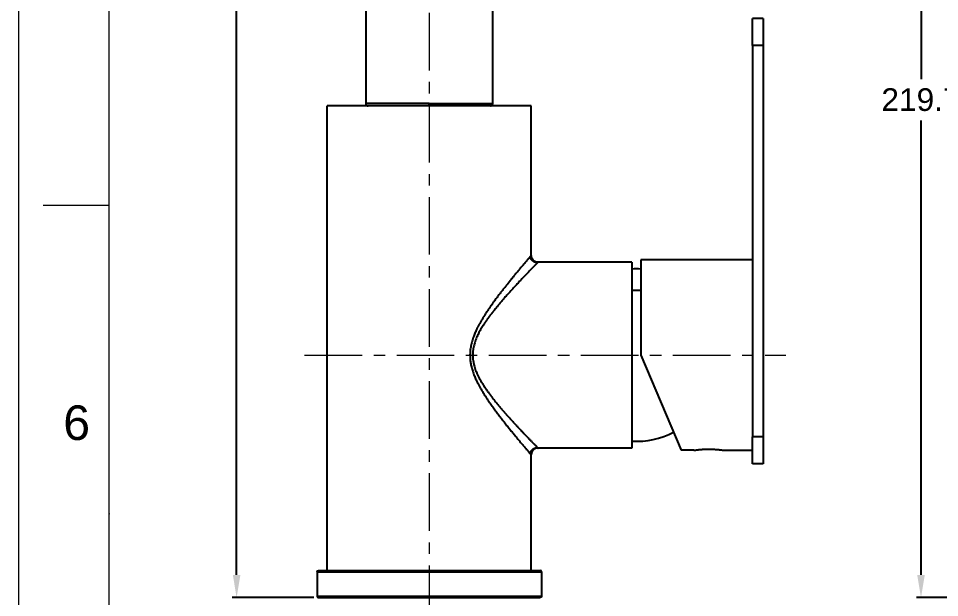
# Model space of a CAD drawing. Header units: millimetres. Extents: x 5775 to 7118, y 2756 to 3596.
# Drawn here: x 5774.6 to 5977.8, y 2989.7 to 3117.5 of the extents above; entities that cross this region are included whole.
import ezdxf

# ---------------------------------------------------------------- set-up
doc = ezdxf.new("R2010")
doc.units = ezdxf.units.MM
doc.linetypes.add('CENTERX2', pattern=[20.32, 12.7, -2.54, 2.54, -2.54])
for name, color, linetype, lineweight in [('CENTER', 1, 'CENTERX2', 15), ('DIM', 3, 'Continuous', 9), ('FORM', 7, 'Continuous', 13)]:
    doc.layers.add(name, color=color, linetype=linetype, lineweight=lineweight)
doc.styles.get("Standard").update_dxf_attribs({"font": 'arial.ttf'})
doc.dimstyles.new('사본(2) Standard', dxfattribs={"dimtxt": 3, "dimasz": 3, "dimexe": 1, "dimexo": 1, "dimgap": 0.8, "dimtad": 1, "dimtih": 1, "dimtoh": 1, "dimdec": 1, "dimdsep": 46, "dimtxsty": 'Standard', "dimcen": 0.09, "dimclrd": 3, "dimclre": 3, "dimclrt": 4, "dimadec": 0, "dimazin": 0, "dimtfac": 1, "dimtdec": 1, "dimtmove": 0, "dimatfit": 3, "dimfxl": 1.25, "dimtolj": 1, "dimtzin": 0, "dimarcsym": 1})

# ---------------------------------------------------------------- blocks, each defined once
blk = doc.blocks.new('*D40')
at = {"layer": 'DIM', "color": 3, "linetype": 'ByBlock', "lineweight": -2, "transparency": 16777216}
for p, q in [((6039.54, 3209.39), (5972.7, 3209.39)), ((5973.7, 3204.39), (5973.7, 3104.09)), ((5973.7, 2994.69), (5973.7, 3094.99)), ((6236.48, 2989.69), (5972.7, 2989.69))]:
    blk.add_line(p, q, dxfattribs=at)
at = {"layer": 'DIM', "color": 3, "transparency": 16777216}
for points in [[(5972.86, 3204.39), (5974.53, 3204.39), (5973.7, 3209.39)], [(5972.86, 2994.69), (5974.53, 2994.69), (5973.7, 2989.69)]]:
    blk.add_solid(points, dxfattribs=at)
at = {"layer": 'DIM', "color": 4, "transparency": 16777216, "insert": (5973.7, 3099.54), "char_height": 5, "attachment_point": 5}
blk.add_mtext('\\A1;219.7', dxfattribs=at)
blk = doc.blocks.new('*D51')
at = {"layer": 'DIM', "color": 3, "linetype": 'ByBlock', "lineweight": -2, "transparency": 16777216}
for p, q in [((5864.2, 3398.19), (5821.7, 3398.19)), ((5822.7, 3393.19), (5822.7, 3198.49)), ((5822.7, 2994.69), (5822.7, 3189.39)), ((5839.73, 2989.69), (5821.7, 2989.69))]:
    blk.add_line(p, q, dxfattribs=at)
at = {"layer": 'DIM', "color": 3, "transparency": 16777216}
for points in [[(5821.87, 3393.19), (5823.53, 3393.19), (5822.7, 3398.19)], [(5821.87, 2994.69), (5823.53, 2994.69), (5822.7, 2989.69)]]:
    blk.add_solid(points, dxfattribs=at)
at = {"layer": 'DIM', "color": 4, "transparency": 16777216, "insert": (5822.7, 3193.94), "char_height": 5, "attachment_point": 5}
blk.add_mtext('\\A1;408.5', dxfattribs=at)

msp = doc.modelspace()

# ---------------------------------------------------------------- linework, layer by layer
for p, q in [((5851.2, 3208.91), (5851.2, 3098.69)), ((5879.2, 3098.69), (5879.2, 3208.91)), ((5936.5, 3111.49), (5936.5, 3117.49)), ((5938.9, 3117.49), (5936.5, 3117.49)), ((5938.9, 3117.49), (5938.9, 3111.49)), ((5936.5, 3111.49), (5936.5, 3025.19)), ((5938.9, 3111.49), (5936.5, 3111.49)), ((5938.9, 3111.49), (5938.9, 3025.19)), ((5887.7, 3098.19), (5842.7, 3098.19)), ((5842.7, 2995.69), (5842.7, 3098.19)), ((5865.2, 3098.69), (5851.2, 3098.69)), ((5865.2, 3098.19), (5865.2, 3098.69)), ((5865.2, 3098.69), (5879.2, 3098.69)), ((5887.7, 3065.19), (5887.7, 3098.19)), ((5909.9, 3063.69), (5889.2, 3063.69)), ((5909.9, 3063.69), (5909.9, 3022.69)), ((5936.5, 3064.19), (5911.9, 3064.19)), ((5911.9, 3064.19), (5911.9, 3043.19)), ((5911.9, 3043.19), (5920.81, 3022.19)), ((5936.5, 3019.19), (5936.5, 3025.19)), ((5938.9, 3025.19), (5936.5, 3025.19)), ((5938.9, 3025.19), (5938.9, 3019.19)), ((5909.9, 3022.69), (5889.2, 3022.69)), ((5923.6, 3022.19), (5920.81, 3022.19)), ((5930.2, 3022.19), (5936.5, 3022.19)), ((5887.7, 2995.69), (5887.7, 3021.19)), ((5938.9, 3019.19), (5936.5, 3019.19)), ((5840.45, 2995.39), (5889.95, 2995.39)), ((5840.45, 2995.39), (5840.45, 2989.99)), ((5840.75, 2995.69), (5889.65, 2995.69)), ((5889.95, 2995.39), (5889.95, 2989.99)), ((5840.45, 2989.99), (5889.95, 2989.99)), ((5840.75, 2989.69), (5889.65, 2989.69))]:
    msp.add_line(p, q)
for centre, radius, start, end in [((5851.7, 3098.69), 0.5, 180, 270), ((5878.7, 3098.69), 0.5, 270, 0), ((5910.76, 3043.7), 18.51, 86.4681, 92.6623), ((5910.76, 3042.68), 18.51, 267.3377, 296.8683), ((5889.2, 3021.19), 1.5, 89.9995, 180.0005), ((5889.65, 2995.39), 0.3, 0, 90), ((5840.75, 2989.99), 0.3, 180, 270)]:
    msp.add_arc(centre, radius, start, end)
at = {"extrusion": (0, 0, -1)}
for centre, radius, start, end in [((-5889.2, 3065.19), 1.5, 269.9996, 0.0004), ((-5840.75, 2995.39), 0.3, 0, 90), ((-5889.65, 2989.99), 0.3, 180, 270)]:
    msp.add_arc(centre, radius, start, end, dxfattribs=at)
msp.add_ellipse((5910.76, 3043.57), major_axis=(-18.51, 0), ratio=0.750333, start_param=4.650746, end_param=4.758856)
for points, knots in [([(5887.7, 3065.19), (5887.7, 3065.19), (5887.7, 3065.19), (5887.7, 3065.19), (5887.7, 3065.19), (5887.7, 3065.19), (5887.7, 3065.19), (5887.7, 3065.18), (5887.7, 3065.18), (5887.7, 3065.18), (5887.69, 3065.18), (5887.69, 3065.18), (5887.69, 3065.18), (5887.69, 3065.17), (5887.69, 3065.17), (5887.69, 3065.17), (5887.68, 3065.17), (5887.68, 3065.16), (5887.68, 3065.16), (5887.67, 3065.16), (5887.67, 3065.15), (5887.67, 3065.15), (5887.67, 3065.15), (5887.66, 3065.14), (5887.66, 3065.14), (5887.65, 3065.13), (5887.65, 3065.13), (5887.65, 3065.13), (5887.64, 3065.12), (5887.64, 3065.12), (5887.63, 3065.11), (5887.63, 3065.11), (5887.62, 3065.1), (5887.62, 3065.09), (5887.61, 3065.09), (5887.61, 3065.08), (5887.6, 3065.08), (5887.6, 3065.07), (5887.59, 3065.06), (5887.59, 3065.05), (5887.58, 3065.05), (5887.57, 3065.04), (5887.57, 3065.03), (5887.56, 3065.03), (5887.55, 3065.02), (5887.55, 3065.01), (5887.54, 3065), (5887.53, 3064.99), (5887.52, 3064.98), (5887.52, 3064.97), (5887.51, 3064.97), (5887.5, 3064.96), (5887.49, 3064.95), (5887.48, 3064.94), (5887.48, 3064.93), (5887.47, 3064.92), (5887.46, 3064.91), (5887.45, 3064.9), (5887.44, 3064.89), (5887.43, 3064.88), (5887.42, 3064.86), (5887.41, 3064.85), (5887.4, 3064.84), (5887.39, 3064.83), (5887.38, 3064.82), (5887.37, 3064.81), (5887.36, 3064.79), (5887.35, 3064.78), (5887.34, 3064.77), (5887.33, 3064.76), (5887.32, 3064.74), (5887.31, 3064.73), (5887.3, 3064.72), (5887.29, 3064.7), (5887.27, 3064.69), (5887.26, 3064.68), (5887.25, 3064.66), (5887.24, 3064.65), (5887.23, 3064.63), (5887.21, 3064.62), (5887.2, 3064.61), (5887.19, 3064.59), (5887.17, 3064.58), (5887.16, 3064.56), (5887.15, 3064.54), (5887.13, 3064.53), (5887.12, 3064.51), (5887.11, 3064.5), (5887.09, 3064.48), (5887.08, 3064.46), (5887.06, 3064.45), (5887.05, 3064.43), (5887.04, 3064.41), (5887.02, 3064.4), (5887.01, 3064.38), (5886.99, 3064.36), (5886.98, 3064.34), (5886.96, 3064.33), (5886.95, 3064.31), (5886.93, 3064.29), (5886.91, 3064.27), (5886.9, 3064.25), (5886.88, 3064.23), (5886.87, 3064.21), (5886.85, 3064.19), (5886.83, 3064.18), (5886.82, 3064.16), (5886.8, 3064.14), (5886.72, 3064.04), (5886.57, 3063.86), (5886.32, 3063.57), (5886.05, 3063.25), (5885.74, 3062.89), (5885.41, 3062.49), (5885.05, 3062.06), (5884.68, 3061.62), (5884.32, 3061.19), (5883.97, 3060.76), (5883.59, 3060.3), (5883.19, 3059.81), (5882.77, 3059.29), (5882.32, 3058.73), (5881.84, 3058.12), (5881.34, 3057.48), (5880.82, 3056.81), (5880.29, 3056.12), (5879.77, 3055.41), (5879.24, 3054.69), (5878.72, 3053.96), (5878.23, 3053.24), (5877.76, 3052.55), (5877.33, 3051.88), (5876.94, 3051.24), (5876.58, 3050.62), (5876.25, 3050.04), (5875.96, 3049.49), (5875.7, 3048.97), (5875.47, 3048.49), (5875.28, 3048.05), (5875.09, 3047.58), (5874.9, 3047.08), (5874.72, 3046.53), (5874.56, 3045.99), (5874.44, 3045.46), (5874.34, 3044.94), (5874.26, 3044.43), (5874.22, 3043.94), (5874.19, 3043.47), (5874.19, 3042.89), (5874.23, 3042.16), (5874.36, 3041.28), (5874.57, 3040.34), (5874.87, 3039.36), (5875.18, 3038.57), (5875.45, 3037.94), (5875.66, 3037.48), (5875.91, 3036.97), (5876.21, 3036.41), (5876.55, 3035.8), (5876.93, 3035.14), (5877.36, 3034.45), (5877.84, 3033.71), (5878.35, 3032.94), (5878.91, 3032.14), (5879.5, 3031.33), (5880.09, 3030.52), (5880.68, 3029.74), (5881.27, 3028.98), (5881.77, 3028.35), (5882.18, 3027.83), (5882.51, 3027.41), (5882.83, 3027.01), (5883.15, 3026.62), (5883.46, 3026.24), (5883.76, 3025.87), (5884.06, 3025.51), (5884.34, 3025.16), (5884.64, 3024.81), (5884.93, 3024.46), (5885.22, 3024.1), (5885.5, 3023.78), (5885.76, 3023.47), (5886, 3023.19), (5886.22, 3022.92), (5886.42, 3022.68), (5886.61, 3022.46), (5886.75, 3022.3), (5886.85, 3022.18), (5886.92, 3022.1), (5886.98, 3022.02), (5887.05, 3021.95), (5887.11, 3021.87), (5887.18, 3021.8), (5887.23, 3021.74), (5887.27, 3021.7), (5887.29, 3021.66), (5887.32, 3021.64), (5887.33, 3021.62), (5887.34, 3021.61)], [0, 0, 0, 0, 0.000855, 0.00171, 0.002566, 0.003423, 0.00428, 0.005138, 0.005997, 0.006856, 0.007716, 0.008577, 0.009438, 0.0103, 0.011163, 0.012026, 0.01289, 0.013754, 0.01462, 0.015485, 0.016352, 0.017219, 0.018086, 0.018955, 0.019824, 0.020693, 0.021563, 0.022434, 0.023305, 0.024177, 0.02505, 0.025923, 0.026797, 0.027671, 0.028547, 0.029422, 0.030298, 0.031175, 0.032053, 0.032931, 0.033809, 0.034689, 0.035568, 0.036449, 0.03733, 0.038211, 0.039093, 0.039976, 0.04086, 0.041744, 0.042628, 0.043513, 0.044399, 0.045285, 0.046172, 0.04706, 0.047948, 0.048837, 0.049726, 0.050616, 0.051507, 0.052398, 0.05329, 0.054182, 0.055075, 0.055969, 0.056863, 0.057758, 0.058654, 0.05955, 0.060447, 0.061344, 0.062242, 0.063141, 0.06404, 0.06494, 0.06584, 0.066741, 0.067643, 0.068545, 0.069448, 0.070352, 0.071256, 0.072161, 0.073066, 0.073973, 0.074879, 0.075787, 0.076695, 0.077603, 0.078512, 0.079422, 0.080333, 0.081244, 0.082156, 0.083068, 0.083981, 0.084895, 0.085809, 0.086724, 0.087639, 0.088556, 0.089472, 0.09039, 0.091308, 0.092227, 0.093146, 0.094066, 0.094987, 0.106165, 0.117727, 0.129674, 0.142006, 0.154726, 0.167833, 0.181327, 0.19217, 0.203449, 0.215166, 0.227322, 0.239917, 0.252954, 0.266433, 0.2808, 0.295176, 0.309561, 0.323955, 0.338361, 0.352778, 0.366412, 0.379331, 0.391535, 0.403023, 0.413793, 0.423844, 0.433175, 0.441782, 0.449665, 0.456819, 0.463242, 0.471947, 0.480395, 0.488583, 0.49651, 0.504174, 0.511571, 0.518699, 0.525554, 0.532134, 0.544038, 0.556979, 0.57094, 0.585906, 0.601863, 0.608375, 0.615884, 0.624388, 0.633882, 0.644363, 0.655827, 0.668273, 0.681698, 0.6961, 0.711477, 0.727752, 0.743982, 0.760168, 0.776311, 0.792412, 0.801961, 0.811461, 0.820912, 0.830314, 0.839667, 0.848971, 0.858227, 0.867435, 0.876595, 0.887193, 0.897567, 0.907717, 0.917642, 0.927344, 0.936823, 0.946079, 0.955113, 0.963925, 0.967679, 0.971535, 0.975493, 0.979553, 0.983715, 0.987979, 0.992345, 0.994446, 0.996535, 0.998613, 1, 1, 1, 1]), ([(5889.1, 3063.59), (5889.1, 3063.59), (5889.1, 3063.59), (5889.1, 3063.58), (5889.09, 3063.57), (5889.08, 3063.57), (5889.08, 3063.56), (5889.07, 3063.56), (5889.06, 3063.55), (5889.06, 3063.54), (5889.05, 3063.53), (5889.04, 3063.53), (5889.03, 3063.52), (5889.03, 3063.51), (5889.02, 3063.5), (5889.01, 3063.5), (5889, 3063.49), (5889, 3063.48), (5888.99, 3063.47), (5888.98, 3063.46), (5888.97, 3063.45), (5888.96, 3063.44), (5888.95, 3063.43), (5888.94, 3063.42), (5888.93, 3063.41), (5888.92, 3063.4), (5888.91, 3063.39), (5888.9, 3063.38), (5888.89, 3063.37), (5888.88, 3063.36), (5888.87, 3063.35), (5888.86, 3063.34), (5888.85, 3063.33), (5888.84, 3063.32), (5888.83, 3063.31), (5888.82, 3063.3), (5888.8, 3063.28), (5888.79, 3063.27), (5888.78, 3063.26), (5888.77, 3063.25), (5888.76, 3063.24), (5888.74, 3063.22), (5888.73, 3063.21), (5888.72, 3063.2), (5888.71, 3063.18), (5888.69, 3063.17), (5888.68, 3063.16), (5888.67, 3063.14), (5888.65, 3063.13), (5888.64, 3063.11), (5888.63, 3063.1), (5888.61, 3063.09), (5888.6, 3063.07), (5888.58, 3063.06), (5888.57, 3063.04), (5888.55, 3063.03), (5888.54, 3063.01), (5888.52, 3063), (5888.51, 3062.98), (5888.49, 3062.96), (5888.48, 3062.95), (5888.46, 3062.93), (5888.44, 3062.92), (5888.43, 3062.9), (5888.41, 3062.88), (5888.4, 3062.87), (5888.38, 3062.85), (5888.36, 3062.83), (5888.35, 3062.81), (5888.33, 3062.8), (5888.31, 3062.78), (5888.29, 3062.76), (5888.28, 3062.74), (5888.26, 3062.73), (5888.24, 3062.71), (5888.15, 3062.62), (5887.98, 3062.44), (5887.71, 3062.17), (5887.41, 3061.86), (5887.09, 3061.52), (5886.74, 3061.16), (5886.36, 3060.76), (5885.89, 3060.27), (5885.31, 3059.66), (5884.6, 3058.9), (5883.81, 3058.05), (5883.15, 3057.33), (5882.65, 3056.77), (5882.33, 3056.41), (5881.98, 3056.02), (5881.61, 3055.59), (5881.29, 3055.23), (5881.04, 3054.94), (5880.86, 3054.73), (5880.69, 3054.52), (5880.51, 3054.3), (5880.33, 3054.09), (5880.15, 3053.87), (5879.97, 3053.65), (5879.79, 3053.43), (5879.63, 3053.24), (5879.49, 3053.06), (5879.38, 3052.91), (5879.26, 3052.77), (5879.14, 3052.62), (5879.03, 3052.48), (5878.92, 3052.33), (5878.81, 3052.19), (5878.7, 3052.05), (5878.6, 3051.91), (5878.49, 3051.77), (5878.39, 3051.63), (5878.29, 3051.5), (5878.2, 3051.36), (5878.1, 3051.23), (5878.01, 3051.1), (5877.92, 3050.97), (5877.83, 3050.84), (5877.74, 3050.71), (5877.65, 3050.59), (5877.57, 3050.46), (5877.49, 3050.34), (5877.4, 3050.22), (5877.33, 3050.1), (5877.17, 3049.87), (5876.95, 3049.52), (5876.67, 3049.05), (5876.41, 3048.6), (5876.18, 3048.17), (5875.96, 3047.74), (5875.74, 3047.28), (5875.53, 3046.77), (5875.32, 3046.22), (5875.15, 3045.67), (5875.01, 3045.14), (5874.91, 3044.61), (5874.83, 3044.07), (5874.79, 3043.55), (5874.79, 3042.96), (5874.83, 3042.32), (5874.93, 3041.62), (5875.08, 3040.97), (5875.25, 3040.37), (5875.44, 3039.82), (5875.67, 3039.26), (5875.94, 3038.68), (5876.25, 3038.06), (5876.62, 3037.41), (5877.03, 3036.72), (5877.38, 3036.19), (5877.64, 3035.8), (5877.81, 3035.57), (5877.98, 3035.32), (5878.17, 3035.06), (5878.37, 3034.78), (5878.58, 3034.5), (5878.8, 3034.2), (5879.04, 3033.89), (5879.29, 3033.57), (5879.55, 3033.25), (5879.78, 3032.96), (5879.97, 3032.73), (5880.12, 3032.54), (5880.27, 3032.36), (5880.42, 3032.18), (5880.57, 3032), (5880.72, 3031.82), (5880.87, 3031.64), (5881.02, 3031.46), (5881.17, 3031.29), (5881.31, 3031.12), (5881.45, 3030.97), (5881.58, 3030.82), (5881.7, 3030.68), (5881.83, 3030.53), (5881.96, 3030.39), (5882.08, 3030.25), (5882.21, 3030.1), (5882.33, 3029.96), (5882.46, 3029.82), (5882.58, 3029.68), (5882.7, 3029.54), (5882.83, 3029.41), (5883, 3029.21), (5883.22, 3028.97), (5883.48, 3028.68), (5883.74, 3028.4), (5883.99, 3028.13), (5884.23, 3027.87), (5884.47, 3027.62), (5884.69, 3027.37), (5884.92, 3027.14), (5885.13, 3026.91), (5885.34, 3026.69), (5885.54, 3026.48), (5885.73, 3026.28), (5886.05, 3025.94), (5886.49, 3025.48), (5887, 3024.94), (5887.46, 3024.46), (5887.87, 3024.05), (5888.12, 3023.79), (5888.25, 3023.66), (5888.29, 3023.62), (5888.32, 3023.59), (5888.35, 3023.56), (5888.38, 3023.53), (5888.41, 3023.49), (5888.44, 3023.46), (5888.47, 3023.43), (5888.5, 3023.4), (5888.53, 3023.37), (5888.56, 3023.35), (5888.58, 3023.32), (5888.61, 3023.29), (5888.64, 3023.26), (5888.66, 3023.24), (5888.69, 3023.21), (5888.71, 3023.19), (5888.73, 3023.16), (5888.76, 3023.14), (5888.78, 3023.12), (5888.8, 3023.1), (5888.82, 3023.07), (5888.84, 3023.05), (5888.86, 3023.03), (5888.88, 3023.01), (5888.9, 3022.99), (5888.92, 3022.97), (5888.94, 3022.96), (5888.95, 3022.94), (5888.97, 3022.92), (5888.99, 3022.9), (5889, 3022.89), (5889.02, 3022.87), (5889.03, 3022.86), (5889.05, 3022.85), (5889.06, 3022.83), (5889.07, 3022.82), (5889.08, 3022.81), (5889.1, 3022.8), (5889.11, 3022.78), (5889.12, 3022.77), (5889.13, 3022.76), (5889.13, 3022.75), (5889.14, 3022.75), (5889.15, 3022.74), (5889.16, 3022.73), (5889.17, 3022.72), (5889.17, 3022.72), (5889.18, 3022.71), (5889.18, 3022.71), (5889.19, 3022.7), (5889.19, 3022.7), (5889.19, 3022.7), (5889.2, 3022.69), (5889.2, 3022.69), (5889.2, 3022.69), (5889.2, 3022.69), (5889.2, 3022.69), (5889.2, 3022.69)], [0, 0, 0, 0, 0.000144, 0.001007, 0.001872, 0.002736, 0.003601, 0.004466, 0.005332, 0.006198, 0.007064, 0.007931, 0.008798, 0.009666, 0.010534, 0.011402, 0.012271, 0.013141, 0.014011, 0.014881, 0.015752, 0.016623, 0.017495, 0.018367, 0.01924, 0.020113, 0.020987, 0.021861, 0.022736, 0.023611, 0.024487, 0.025364, 0.026241, 0.027118, 0.027997, 0.028875, 0.029754, 0.030634, 0.031515, 0.032396, 0.033277, 0.03416, 0.035043, 0.035926, 0.03681, 0.037695, 0.03858, 0.039466, 0.040353, 0.041241, 0.042129, 0.043017, 0.043907, 0.044797, 0.045687, 0.046579, 0.047471, 0.048364, 0.049258, 0.050152, 0.051047, 0.051943, 0.052839, 0.053736, 0.054634, 0.055533, 0.056433, 0.057333, 0.058234, 0.059136, 0.060039, 0.060942, 0.061846, 0.062752, 0.063657, 0.064564, 0.075988, 0.087636, 0.099519, 0.111646, 0.124024, 0.136663, 0.14957, 0.168621, 0.188891, 0.210395, 0.233146, 0.240932, 0.249249, 0.258097, 0.267476, 0.277386, 0.281838, 0.286291, 0.290746, 0.295202, 0.299659, 0.304118, 0.308579, 0.313041, 0.317504, 0.320511, 0.323477, 0.326404, 0.329291, 0.332138, 0.334946, 0.337713, 0.340441, 0.343128, 0.345776, 0.348385, 0.350953, 0.353482, 0.355971, 0.35842, 0.360829, 0.363199, 0.365529, 0.36782, 0.370071, 0.372282, 0.374454, 0.376586, 0.378679, 0.387053, 0.395073, 0.402742, 0.410065, 0.417045, 0.423687, 0.432602, 0.44116, 0.449378, 0.457277, 0.465091, 0.472777, 0.480361, 0.487873, 0.497834, 0.508003, 0.518445, 0.526517, 0.53495, 0.543763, 0.552974, 0.563183, 0.574204, 0.586051, 0.598732, 0.602788, 0.607118, 0.611724, 0.616604, 0.621761, 0.627193, 0.6329, 0.638883, 0.645142, 0.651677, 0.658488, 0.662251, 0.666013, 0.669776, 0.673539, 0.677303, 0.681066, 0.68483, 0.688594, 0.692358, 0.696123, 0.699306, 0.702489, 0.705674, 0.70886, 0.712047, 0.715235, 0.718424, 0.721615, 0.724806, 0.727999, 0.731193, 0.734388, 0.737584, 0.744639, 0.751578, 0.758399, 0.765104, 0.771693, 0.778165, 0.784522, 0.790764, 0.796891, 0.802904, 0.808802, 0.814587, 0.820259, 0.838464, 0.85614, 0.873309, 0.889997, 0.906229, 0.907903, 0.909574, 0.911242, 0.912908, 0.914571, 0.916232, 0.917889, 0.919545, 0.921198, 0.922848, 0.924497, 0.926142, 0.927786, 0.929427, 0.931066, 0.932702, 0.934337, 0.935969, 0.9376, 0.939228, 0.940854, 0.942479, 0.944101, 0.945721, 0.94734, 0.948957, 0.950572, 0.952186, 0.953797, 0.955407, 0.957016, 0.958623, 0.960228, 0.961832, 0.963435, 0.965036, 0.966636, 0.968234, 0.969831, 0.971428, 0.973022, 0.974616, 0.976209, 0.977801, 0.979391, 0.980981, 0.98257, 0.984158, 0.985745, 0.987331, 0.988917, 0.990502, 0.992086, 0.99367, 0.995253, 0.996836, 0.998418, 1, 1, 1, 1]), ([(5889.12, 3063.59), (5889, 3063.59), (5888.77, 3063.61), (5888.43, 3063.72), (5888.12, 3063.89), (5887.77, 3064.18), (5887.48, 3064.57), (5887.33, 3064.73), (5887.29, 3064.78)], [0, 0, 0, 0, 0.097534, 0.20052, 0.309595, 0.425663, 0.685116, 1, 1, 1, 1]), ([(5889.2, 3063.69), (5889.2, 3063.69), (5889.2, 3063.69), (5889.2, 3063.69), (5889.2, 3063.69), (5889.2, 3063.69), (5889.2, 3063.69), (5889.2, 3063.68), (5889.2, 3063.68), (5889.19, 3063.68), (5889.19, 3063.68), (5889.19, 3063.68), (5889.19, 3063.68), (5889.19, 3063.68), (5889.19, 3063.67), (5889.18, 3063.67), (5889.18, 3063.67), (5889.18, 3063.67), (5889.18, 3063.66), (5889.17, 3063.66), (5889.17, 3063.66), (5889.17, 3063.65), (5889.16, 3063.65), (5889.16, 3063.65), (5889.16, 3063.64), (5889.15, 3063.64), (5889.15, 3063.63), (5889.14, 3063.63), (5889.14, 3063.62), (5889.13, 3063.62), (5889.13, 3063.61), (5889.12, 3063.61), (5889.12, 3063.6), (5889.11, 3063.6), (5889.11, 3063.59), (5889.1, 3063.59), (5889.1, 3063.59)], [0, 0, 0, 0, 0.029442, 0.058888, 0.08834, 0.117796, 0.147257, 0.176723, 0.206195, 0.235673, 0.265158, 0.294648, 0.324145, 0.353649, 0.38316, 0.412678, 0.442204, 0.471738, 0.501279, 0.530829, 0.560388, 0.589955, 0.619531, 0.649116, 0.678711, 0.708316, 0.73793, 0.767555, 0.79719, 0.826836, 0.856492, 0.88616, 0.915839, 0.94553, 0.975232, 1, 1, 1, 1]), ([(5887.29, 3021.59), (5887.33, 3021.65), (5887.48, 3021.81), (5887.77, 3022.19), (5888.12, 3022.48), (5888.43, 3022.65), (5888.77, 3022.76), (5889, 3022.79), (5889.12, 3022.79)], [0, 0, 0, 0, 0.314884, 0.574338, 0.690406, 0.79948, 0.902466, 1, 1, 1, 1]), ([(5923.6, 3022.19), (5923.6, 3022.19), (5923.61, 3022.19), (5923.63, 3022.19), (5923.66, 3022.2), (5923.71, 3022.2), (5923.75, 3022.21), (5923.76, 3022.21), (5923.78, 3022.21), (5923.78, 3022.22), (5923.81, 3022.22), (5923.83, 3022.22), (5923.89, 3022.23), (5923.99, 3022.25), (5924.1, 3022.26), (5924.19, 3022.27), (5924.23, 3022.28), (5924.28, 3022.28), (5924.32, 3022.29), (5924.33, 3022.29), (5924.42, 3022.3), (5924.56, 3022.32), (5924.8, 3022.34), (5924.97, 3022.36), (5925.11, 3022.37), (5925.16, 3022.38), (5925.25, 3022.38), (5925.3, 3022.39), (5925.44, 3022.4), (5925.63, 3022.41), (5925.84, 3022.42), (5925.99, 3022.43), (5926.04, 3022.43), (5926.12, 3022.43), (5926.15, 3022.44), (5926.2, 3022.44), (5926.33, 3022.44), (5926.58, 3022.45), (5926.79, 3022.45), (5927.01, 3022.45), (5927.11, 3022.45), (5927.25, 3022.45), (5927.28, 3022.45), (5927.33, 3022.44), (5927.41, 3022.44), (5927.49, 3022.44), (5927.65, 3022.44), (5927.86, 3022.43), (5928.06, 3022.42), (5928.21, 3022.41), (5928.26, 3022.4), (5928.36, 3022.4), (5928.41, 3022.39), (5928.55, 3022.38), (5928.74, 3022.37), (5928.91, 3022.35), (5929.03, 3022.34), (5929.09, 3022.33), (5929.15, 3022.33), (5929.19, 3022.32), (5929.21, 3022.32), (5929.31, 3022.31), (5929.45, 3022.29), (5929.65, 3022.27), (5929.76, 3022.25), (5929.82, 3022.24), (5929.83, 3022.24), (5929.86, 3022.24), (5929.87, 3022.24), (5929.91, 3022.23), (5929.93, 3022.23), (5929.99, 3022.22), (5930.06, 3022.21), (5930.11, 3022.2), (5930.15, 3022.2), (5930.16, 3022.19), (5930.17, 3022.19), (5930.18, 3022.19), (5930.2, 3022.19), (5930.2, 3022.19), (5930.2, 3022.19)], [0, 0, 0, 0, 0.03125, 0.03125, 0.0625, 0.09375, 0.09375, 0.101562, 0.101562, 0.109375, 0.109375, 0.125, 0.125, 0.15625, 0.1875, 0.1875, 0.203125, 0.210937, 0.210937, 0.21875, 0.21875, 0.25, 0.28125, 0.3125, 0.3125, 0.328125, 0.328125, 0.34375, 0.34375, 0.375, 0.40625, 0.40625, 0.421875, 0.421875, 0.429688, 0.429688, 0.4375, 0.46875, 0.5, 0.5, 0.53125, 0.53125, 0.539063, 0.539063, 0.546875, 0.5625, 0.5625, 0.59375, 0.625, 0.625, 0.640625, 0.640625, 0.65625, 0.65625, 0.6875, 0.71875, 0.71875, 0.734375, 0.742188, 0.742188, 0.75, 0.75, 0.78125, 0.8125, 0.84375, 0.84375, 0.851563, 0.851563, 0.859375, 0.859375, 0.875, 0.875, 0.90625, 0.9375, 0.9375, 0.953125, 0.953125, 0.96875, 0.96875, 1, 1, 1, 1]), ([(5887.7, 3021.19), (5887.7, 3021.19), (5887.7, 3021.19), (5887.7, 3021.19), (5887.7, 3021.19), (5887.7, 3021.19), (5887.7, 3021.19), (5887.7, 3021.19), (5887.7, 3021.19), (5887.7, 3021.19), (5887.69, 3021.2), (5887.69, 3021.2), (5887.69, 3021.2), (5887.69, 3021.2), (5887.69, 3021.2), (5887.69, 3021.21), (5887.68, 3021.21), (5887.68, 3021.21), (5887.68, 3021.21), (5887.67, 3021.22), (5887.67, 3021.22), (5887.67, 3021.22), (5887.67, 3021.23), (5887.66, 3021.23), (5887.66, 3021.24), (5887.66, 3021.24), (5887.65, 3021.24), (5887.65, 3021.25), (5887.64, 3021.25), (5887.64, 3021.26), (5887.63, 3021.26), (5887.63, 3021.27), (5887.62, 3021.28), (5887.62, 3021.28), (5887.61, 3021.29), (5887.61, 3021.29), (5887.6, 3021.3), (5887.6, 3021.31), (5887.59, 3021.31), (5887.59, 3021.32), (5887.58, 3021.33), (5887.57, 3021.33), (5887.57, 3021.34), (5887.56, 3021.35), (5887.55, 3021.36), (5887.55, 3021.37), (5887.54, 3021.37), (5887.53, 3021.38), (5887.53, 3021.39), (5887.52, 3021.4), (5887.51, 3021.41), (5887.5, 3021.42), (5887.49, 3021.43), (5887.49, 3021.44), (5887.48, 3021.45), (5887.47, 3021.46), (5887.46, 3021.47), (5887.45, 3021.48), (5887.44, 3021.49), (5887.43, 3021.5), (5887.42, 3021.51), (5887.41, 3021.52), (5887.4, 3021.53), (5887.39, 3021.54), (5887.38, 3021.56), (5887.37, 3021.57), (5887.36, 3021.58), (5887.35, 3021.59), (5887.34, 3021.6), (5887.34, 3021.61), (5887.34, 3021.61)], [0, 0, 0, 0, 0.014444, 0.028899, 0.043366, 0.057844, 0.072333, 0.086833, 0.101345, 0.115868, 0.130402, 0.144947, 0.159503, 0.17407, 0.188649, 0.203238, 0.217839, 0.23245, 0.247072, 0.261706, 0.27635, 0.291005, 0.30567, 0.320347, 0.335034, 0.349732, 0.364441, 0.379161, 0.393891, 0.408631, 0.423382, 0.438144, 0.452916, 0.467699, 0.482492, 0.497295, 0.512109, 0.526933, 0.541768, 0.556612, 0.571467, 0.586332, 0.601208, 0.616093, 0.630989, 0.645894, 0.660811, 0.675737, 0.690673, 0.70562, 0.720578, 0.735545, 0.750523, 0.765512, 0.78051, 0.79552, 0.810539, 0.82557, 0.84061, 0.855662, 0.870723, 0.885796, 0.900878, 0.915972, 0.931076, 0.94619, 0.961316, 0.976451, 0.991598, 1, 1, 1, 1]), ([(5887.34, 3021.61), (5887.34, 3021.61), (5887.35, 3021.6), (5887.37, 3021.58), (5887.39, 3021.55), (5887.41, 3021.52), (5887.44, 3021.5), (5887.46, 3021.47), (5887.48, 3021.45), (5887.49, 3021.43), (5887.51, 3021.41), (5887.53, 3021.39), (5887.55, 3021.37), (5887.56, 3021.35), (5887.58, 3021.34), (5887.59, 3021.32), (5887.6, 3021.3), (5887.61, 3021.29), (5887.62, 3021.28), (5887.63, 3021.27), (5887.64, 3021.25), (5887.65, 3021.24), (5887.66, 3021.24), (5887.67, 3021.23), (5887.67, 3021.22), (5887.68, 3021.21), (5887.68, 3021.21), (5887.69, 3021.2), (5887.69, 3021.2), (5887.7, 3021.19), (5887.7, 3021.19), (5887.7, 3021.19), (5887.7, 3021.19), (5887.7, 3021.19), (5887.7, 3021.19)], [0, 0, 0, 0, 0.011505, 0.046298, 0.080897, 0.115301, 0.149512, 0.183528, 0.217351, 0.25098, 0.284415, 0.317658, 0.350708, 0.383566, 0.416231, 0.448704, 0.480985, 0.513073, 0.544968, 0.576669, 0.608176, 0.639489, 0.670608, 0.701532, 0.732261, 0.762794, 0.793132, 0.823274, 0.85322, 0.882969, 0.912522, 0.941878, 0.971038, 1, 1, 1, 1])]:
    msp.add_open_spline(points, degree=3, knots=knots)
at = {"layer": 'CENTER'}
for p, q in [((5865.2, 3403.19), (5865.2, 2873.86)), ((5837.7, 3043.19), (5943.9, 3043.19))]:
    msp.add_line(p, q, dxfattribs=at)
at = {"layer": 'FORM', "color": 7, "linetype": 'Continuous'}
for p, q in [((5774.56, 3596.17), (5774.56, 2756.17)), ((5794.56, 3076.17), (5780.02, 3076.17))]:
    msp.add_line(p, q, dxfattribs=at)
at = {"layer": 'FORM', "linetype": 'Continuous'}
msp.add_line((5794.56, 2776.17), (5794.56, 3576.17), dxfattribs=at)
at = {"layer": 'FORM'}
msp.add_point((5794.56, 3008.15), dxfattribs=at)
msp.add_point((5794.56, 3008.15), dxfattribs=at)

# ---------------------------------------------------------------- texts
at = {"layer": 'FORM', "insert": (5787.41, 3028.23), "char_height": 7.62, "attachment_point": 5}
msp.add_mtext_dynamic_manual_height_columns('6', width=50, gutter_width=12.5, heights=[0], dxfattribs=at)

# ---------------------------------------------------------------- dimensions: what is measured, and where the dimension line sits
at = {"layer": 'DIM'}
dim = msp.add_linear_dim(base=(5822.7, 2989.69), p1=(5865.2, 3398.19), p2=(5840.73, 2989.69), angle=90, dimstyle='사본(2) Standard', override={"dimtxt": 5, "dimasz": 5, "dimgap": 2}, dxfattribs=at)
dim.commit()
dim.dimension.update_dxf_attribs({"geometry": '*D51', "text_midpoint": (5822.7, 3193.94)})
dim = msp.add_linear_dim(base=(5973.7, 2989.69), p1=(6040.54, 3209.39), p2=(6237.48, 2989.69), angle=90, dimstyle='사본(2) Standard', override={"dimtxt": 5, "dimasz": 5, "dimgap": 2}, dxfattribs=at)
dim.commit()
dim.dimension.update_dxf_attribs({"geometry": '*D40', "text_midpoint": (5973.7, 3099.54), "dimtype": 160})

doc.saveas('drawing.dxf')
